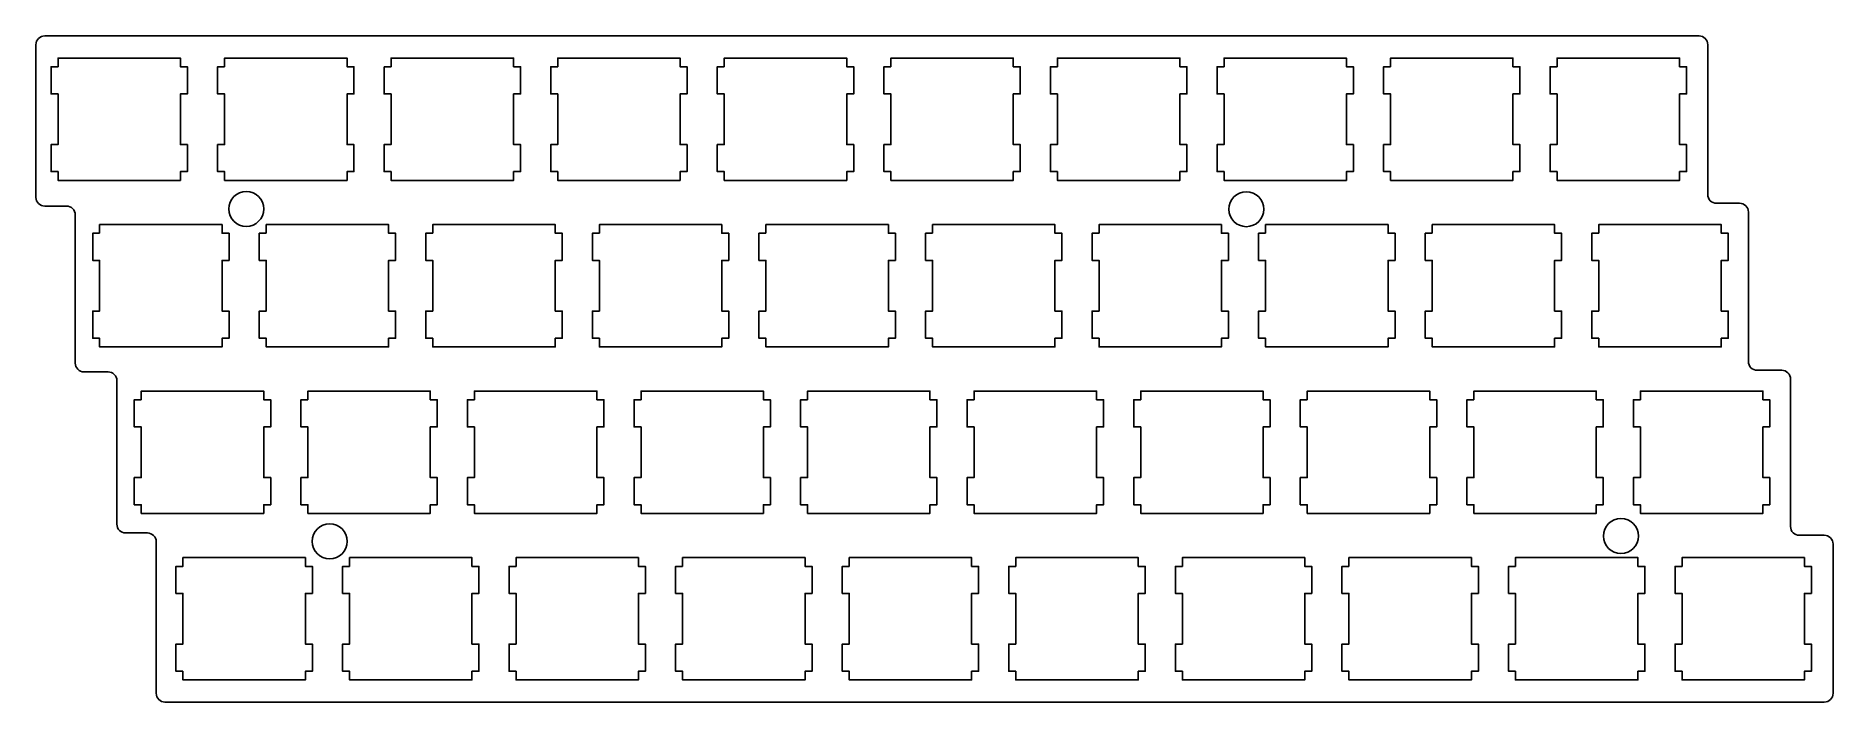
# Model space of a CAD drawing. Header units: millimetres. Extents: x 65 to 271, y 34 to 110.
import ezdxf

# ---------------------------------------------------------------- set-up
doc = ezdxf.new("R2010")
doc.units = ezdxf.units.MM
doc.layers.get('0').update_dxf_attribs({"linetype": 'CONTINUOUS'})

msp = doc.modelspace()

# ---------------------------------------------------------------- linework, layer by layer
msp.add_lwpolyline([(260.290856, 91.050084), (257.645833, 91.050084, -0.4142135624), (256.645833, 92.050084), (256.645833, 109.191379, 0.4142135624), (255.645833, 110.191379), (66.446823, 110.191379, 0.4142135624), (65.446823, 109.191379), (65.446823, 91.726934, 0.4142135624), (66.446823, 90.726934), (68.938031, 90.726934, -0.4142109056), (69.938031, 89.726943), (69.938185, 72.76512, 0.4142109056), (70.938185, 71.765129), (73.70102, 71.765129, -0.4142190444), (74.70102, 70.76511), (74.700713, 54.332509, 0.4142190444), (75.700713, 53.33249), (78.198629, 53.33249, -0.4142083381), (79.198629, 52.332508), (79.198938, 34.990328, 0.4142083381), (80.198938, 33.990346), (269.977104, 33.990346, 0.4142082656), (270.977104, 34.990328), (270.977413, 52.067544, 0.4142188592), (269.977413, 53.067562), (267.111922, 53.067562, -0.4142135624), (266.111922, 54.067562), (266.111922, 70.941173, 0.4142135624), (265.111922, 71.941173), (262.290856, 71.941173, -0.4142135624), (261.290856, 72.941173), (261.290856, 90.050084, 0.4142135624)], format="xyb", close=True)
for points in [[(67.971734, 106.666357), (67.971734, 107.666469), (81.971913, 107.666469), (81.971913, 106.666357), (82.771864, 106.666357), (82.771864, 103.566461), (81.971913, 103.566461), (81.971913, 97.766642), (82.771864, 97.766642), (82.771864, 94.666401), (81.971913, 94.666401), (81.971913, 93.66629), (67.971734, 93.66629), (67.971734, 94.666401), (67.171783, 94.666401), (67.171783, 97.766642), (67.971734, 97.766642), (67.971734, 103.566461), (67.171783, 103.566461), (67.171783, 106.666357)], [(87.021734, 106.666357), (87.021734, 107.666469), (101.021913, 107.666469), (101.021913, 106.666357), (101.821864, 106.666357), (101.821864, 103.566461), (101.021913, 103.566461), (101.021913, 97.766642), (101.821864, 97.766642), (101.821864, 94.666401), (101.021913, 94.666401), (101.021913, 93.66629), (87.021734, 93.66629), (87.021734, 94.666401), (86.221783, 94.666401), (86.221783, 97.766642), (87.021734, 97.766642), (87.021734, 103.566461), (86.221783, 103.566461), (86.221783, 106.666357)], [(105.271783, 106.666357), (106.071734, 106.666357), (106.071734, 107.666469), (120.071913, 107.666469), (120.071913, 106.666357), (120.871864, 106.666357), (120.871864, 103.566461), (120.071913, 103.566461), (120.071913, 97.766642), (120.871864, 97.766642), (120.871864, 94.666401), (120.071913, 94.666401), (120.071913, 93.66629), (106.071734, 93.66629), (106.071734, 94.666401), (105.271783, 94.666401), (105.271783, 97.766642), (106.071734, 97.766642), (106.071734, 103.566461), (105.271783, 103.566461)], [(125.121734, 106.666357), (125.121734, 107.666469), (139.121913, 107.666469), (139.121913, 106.666357), (139.921864, 106.666357), (139.921864, 103.566461), (139.121913, 103.566461), (139.121913, 97.766642), (139.921864, 97.766642), (139.921864, 94.666401), (139.121913, 94.666401), (139.121913, 93.66629), (125.121734, 93.66629), (125.121734, 94.666401), (124.321783, 94.666401), (124.321783, 97.766642), (125.121734, 97.766642), (125.121734, 103.566461), (124.321783, 103.566461), (124.321783, 106.666357)], [(144.171734, 106.666357), (144.171734, 107.666469), (158.171913, 107.666469), (158.171913, 106.666357), (158.970831, 106.666357), (158.970831, 103.566461), (158.171913, 103.566461), (158.171913, 97.766642), (158.970831, 97.766642), (158.970831, 94.666401), (158.171913, 94.666401), (158.171913, 93.66629), (144.171734, 93.66629), (144.171734, 94.666401), (143.371783, 94.666401), (143.371783, 97.766642), (144.171734, 97.766642), (144.171734, 103.566461), (143.371783, 103.566461), (143.371783, 106.666357)], [(163.2207, 106.666357), (163.2207, 107.666469), (177.220879, 107.666469), (177.220879, 106.666357), (178.020831, 106.666357), (178.020831, 103.566461), (177.220879, 103.566461), (177.220879, 97.766642), (178.020831, 97.766642), (178.020831, 94.666401), (177.220879, 94.666401), (177.220879, 93.66629), (163.2207, 93.66629), (163.2207, 94.666401), (162.421783, 94.666401), (162.421783, 97.766642), (163.2207, 97.766642), (163.2207, 103.566461), (162.421783, 103.566461), (162.421783, 106.666357)], [(182.2707, 106.666357), (182.2707, 107.666469), (196.271913, 107.666469), (196.271913, 106.666357), (197.071864, 106.666357), (197.071864, 103.566461), (196.271913, 103.566461), (196.271913, 97.766642), (197.071864, 97.766642), (197.071864, 94.666401), (196.271913, 94.666401), (196.271913, 93.66629), (182.2707, 93.66629), (182.2707, 94.666401), (181.470749, 94.666401), (181.470749, 97.766642), (182.2707, 97.766642), (182.2707, 103.566461), (181.470749, 103.566461), (181.470749, 106.666357)], [(201.321734, 106.666357), (201.321734, 107.666469), (215.321913, 107.666469), (215.321913, 106.666357), (216.121864, 106.666357), (216.121864, 103.566461), (215.321913, 103.566461), (215.321913, 97.766642), (216.121864, 97.766642), (216.121864, 94.666401), (215.321913, 94.666401), (215.321913, 93.66629), (201.321734, 93.66629), (201.321734, 94.666401), (200.521783, 94.666401), (200.521783, 97.766642), (201.321734, 97.766642), (201.321734, 103.566461), (200.521783, 103.566461), (200.521783, 106.666357)], [(220.371734, 106.666357), (220.371734, 107.666469), (234.371913, 107.666469), (234.371913, 106.666357), (235.171864, 106.666357), (235.171864, 103.566461), (234.371913, 103.566461), (234.371913, 97.766642), (235.171864, 97.766642), (235.171864, 94.666401), (234.371913, 94.666401), (234.371913, 93.66629), (220.371734, 93.66629), (220.371734, 94.666401), (219.571783, 94.666401), (219.571783, 97.766642), (220.371734, 97.766642), (220.371734, 103.566461), (219.571783, 103.566461), (219.571783, 106.666357)], [(239.421734, 106.666357), (239.421734, 107.666469), (253.421913, 107.666469), (253.421913, 106.666357), (254.221864, 106.666357), (254.221864, 103.566461), (253.421913, 103.566461), (253.421913, 97.766642), (254.221864, 97.766642), (254.221864, 94.666401), (253.421913, 94.666401), (253.421913, 93.66629), (239.421734, 93.66629), (239.421734, 94.666401), (238.621783, 94.666401), (238.621783, 97.766642), (239.421734, 97.766642), (239.421734, 103.566461), (238.621783, 103.566461), (238.621783, 106.666357)], [(72.734406, 87.616357), (72.734406, 88.616469), (86.734585, 88.616469), (86.734585, 87.616357), (87.534536, 87.616357), (87.534536, 84.516461), (86.734585, 84.516461), (86.734585, 78.716642), (87.534536, 78.716642), (87.534536, 75.616401), (86.734585, 75.616401), (86.734585, 74.61629), (72.734406, 74.61629), (72.734406, 75.616401), (71.934455, 75.616401), (71.934455, 78.716642), (72.734406, 78.716642), (72.734406, 84.516461), (71.934455, 84.516461), (71.934455, 87.616357)], [(91.784406, 87.616357), (91.784406, 88.616469), (105.784757, 88.616469), (105.784757, 87.616357), (106.584709, 87.616357), (106.584709, 84.516461), (105.784757, 84.516461), (105.784757, 78.716642), (106.584709, 78.716642), (106.584709, 75.616401), (105.784757, 75.616401), (105.784757, 74.61629), (91.784406, 74.61629), (91.784406, 75.616401), (90.984455, 75.616401), (90.984455, 78.716642), (91.784406, 78.716642), (91.784406, 84.516461), (90.984455, 84.516461), (90.984455, 87.616357)], [(110.834578, 87.616357), (110.834578, 88.616469), (124.834757, 88.616469), (124.834757, 87.616357), (125.634709, 87.616357), (125.634709, 84.516461), (124.834757, 84.516461), (124.834757, 78.716642), (125.634709, 78.716642), (125.634709, 75.616401), (124.834757, 75.616401), (124.834757, 74.61629), (110.834578, 74.61629), (110.834578, 75.616401), (110.034627, 75.616401), (110.034627, 78.716642), (110.834578, 78.716642), (110.834578, 84.516461), (110.034627, 84.516461), (110.034627, 87.616357)], [(129.884578, 87.616357), (129.884578, 88.616469), (143.884757, 88.616469), (143.884757, 87.616357), (144.684709, 87.616357), (144.684709, 84.516461), (143.884757, 84.516461), (143.884757, 78.716642), (144.684709, 78.716642), (144.684709, 75.616401), (143.884757, 75.616401), (143.884757, 74.61629), (129.884578, 74.61629), (129.884578, 75.616401), (129.084627, 75.616401), (129.084627, 78.716642), (129.884578, 78.716642), (129.884578, 84.516461), (129.084627, 84.516461), (129.084627, 87.616357)], [(148.934578, 87.616357), (148.934578, 88.616469), (162.934757, 88.616469), (162.934757, 87.616357), (163.734709, 87.616357), (163.734709, 84.516461), (162.934757, 84.516461), (162.934757, 78.716642), (163.734709, 78.716642), (163.734709, 75.616401), (162.934757, 75.616401), (162.934757, 74.61629), (148.934578, 74.61629), (148.934578, 75.616401), (148.134627, 75.616401), (148.134627, 78.716642), (148.934578, 78.716642), (148.934578, 84.516461), (148.134627, 84.516461), (148.134627, 87.616357)], [(167.984578, 87.616357), (167.984578, 88.616469), (181.984413, 88.616469), (181.984413, 87.616357), (182.784364, 87.616357), (182.784364, 84.516461), (181.984413, 84.516461), (181.984413, 78.716642), (182.784364, 78.716642), (182.784364, 75.616401), (181.984413, 75.616401), (181.984413, 74.61629), (167.984578, 74.61629), (167.984578, 75.616401), (167.184627, 75.616401), (167.184627, 78.716642), (167.984578, 78.716642), (167.984578, 84.516461), (167.184627, 84.516461), (167.184627, 87.616357)], [(187.034234, 87.616357), (187.034234, 88.616469), (201.034413, 88.616469), (201.034413, 87.616357), (201.834364, 87.616357), (201.834364, 84.516461), (201.034413, 84.516461), (201.034413, 78.716642), (201.834364, 78.716642), (201.834364, 75.616401), (201.034413, 75.616401), (201.034413, 74.61629), (187.034234, 74.61629), (187.034234, 75.616401), (186.233594, 75.616401), (186.233594, 78.716642), (187.034234, 78.716642), (187.034234, 84.516461), (186.233594, 84.516461), (186.233594, 87.616357)], [(206.084234, 87.616357), (206.084234, 88.616469), (220.084413, 88.616469), (220.084413, 87.616357), (220.884364, 87.616357), (220.884364, 84.516461), (220.084413, 84.516461), (220.084413, 78.716642), (220.884364, 78.716642), (220.884364, 75.616401), (220.084413, 75.616401), (220.084413, 74.61629), (206.084234, 74.61629), (206.084234, 75.616401), (205.284283, 75.616401), (205.284283, 78.716642), (206.084234, 78.716642), (206.084234, 84.516461), (205.284283, 84.516461), (205.284283, 87.616357)], [(225.134234, 87.616357), (225.134234, 88.616469), (239.134413, 88.616469), (239.134413, 87.616357), (239.934364, 87.616357), (239.934364, 84.516461), (239.134413, 84.516461), (239.134413, 78.716642), (239.934364, 78.716642), (239.934364, 75.616401), (239.134413, 75.616401), (239.134413, 74.61629), (225.134234, 74.61629), (225.134234, 75.616401), (224.334283, 75.616401), (224.334283, 78.716642), (225.134234, 78.716642), (225.134234, 84.516461), (224.334283, 84.516461), (224.334283, 87.616357)], [(244.184234, 87.616357), (244.184234, 88.616469), (258.184413, 88.616469), (258.184413, 87.616357), (258.984364, 87.616357), (258.984364, 84.516461), (258.184413, 84.516461), (258.184413, 78.716642), (258.984364, 78.716642), (258.984364, 75.616401), (258.184413, 75.616401), (258.184413, 74.61629), (244.184234, 74.61629), (244.184234, 75.616401), (243.384283, 75.616401), (243.384283, 78.716642), (244.184234, 78.716642), (244.184234, 84.516461), (243.384283, 84.516461), (243.384283, 87.616357)], [(77.496562, 68.566357), (77.496562, 69.566469), (91.496396, 69.566469), (91.496396, 68.566357), (92.296347, 68.566357), (92.296347, 65.466461), (91.496396, 65.466461), (91.496396, 59.666642), (92.296347, 59.666642), (92.296347, 56.566401), (91.496396, 56.566401), (91.496396, 55.56629), (77.496562, 55.56629), (77.496562, 56.566401), (76.696611, 56.566401), (76.696611, 59.666642), (77.496562, 59.666642), (77.496562, 65.466461), (76.696611, 65.466461), (76.696611, 68.566357)], [(96.546562, 68.566357), (96.546562, 69.566469), (110.546568, 69.566469), (110.546568, 68.566357), (111.34652, 68.566357), (111.34652, 65.466461), (110.546568, 65.466461), (110.546568, 59.666642), (111.34652, 59.666642), (111.34652, 56.566401), (110.546568, 56.566401), (110.546568, 55.56629), (96.546562, 55.56629), (96.546562, 56.566401), (95.746611, 56.566401), (95.746611, 59.666642), (96.546562, 59.666642), (96.546562, 65.466461), (95.746611, 65.466461), (95.746611, 68.566357)], [(115.596734, 68.566357), (115.596734, 69.566469), (129.596568, 69.566469), (129.596568, 68.566357), (130.39652, 68.566357), (130.39652, 65.466461), (129.596568, 65.466461), (129.596568, 59.666642), (130.39652, 59.666642), (130.39652, 56.566401), (129.596568, 56.566401), (129.596568, 55.56629), (115.596734, 55.56629), (115.596734, 56.566401), (114.796783, 56.566401), (114.796783, 59.666642), (115.596734, 59.666642), (115.596734, 65.466461), (114.796783, 65.466461), (114.796783, 68.566357)], [(134.646734, 68.566357), (134.646734, 69.566469), (148.646568, 69.566469), (148.646568, 68.566357), (149.44652, 68.566357), (149.44652, 65.466461), (148.646568, 65.466461), (148.646568, 59.666642), (149.44652, 59.666642), (149.44652, 56.566401), (148.646568, 56.566401), (148.646568, 55.56629), (134.646734, 55.56629), (134.646734, 56.566401), (133.846783, 56.566401), (133.846783, 59.666642), (134.646734, 59.666642), (134.646734, 65.466461), (133.846783, 65.466461), (133.846783, 68.566357)], [(153.696734, 68.566357), (153.696734, 69.566469), (167.696568, 69.566469), (167.696568, 68.566357), (168.49652, 68.566357), (168.49652, 65.466461), (167.696568, 65.466461), (167.696568, 59.666642), (168.49652, 59.666642), (168.49652, 56.566401), (167.696568, 56.566401), (167.696568, 55.56629), (153.696734, 55.56629), (153.696734, 56.566401), (152.896783, 56.566401), (152.896783, 59.666642), (153.696734, 59.666642), (153.696734, 65.466461), (152.896783, 65.466461), (152.896783, 68.566357)], [(172.746734, 68.566357), (172.746734, 69.566469), (186.746568, 69.566469), (186.746568, 68.566357), (187.54652, 68.566357), (187.54652, 65.466461), (186.746568, 65.466461), (186.746568, 59.666642), (187.54652, 59.666642), (187.54652, 56.566401), (186.746568, 56.566401), (186.746568, 55.56629), (172.746734, 55.56629), (172.746734, 56.566401), (171.946438, 56.566401), (171.946438, 59.666642), (172.746734, 59.666642), (172.746734, 65.466461), (171.946438, 65.466461), (171.946438, 68.566357)], [(191.796734, 68.566357), (191.796734, 69.566469), (205.796568, 69.566469), (205.796568, 68.566357), (206.59652, 68.566357), (206.59652, 65.466461), (205.796568, 65.466461), (205.796568, 59.666642), (206.59652, 59.666642), (206.59652, 56.566401), (205.796568, 56.566401), (205.796568, 55.56629), (191.796734, 55.56629), (191.796734, 56.566401), (190.996438, 56.566401), (190.996438, 59.666642), (191.796734, 59.666642), (191.796734, 65.466461), (190.996438, 65.466461), (190.996438, 68.566357)], [(210.846734, 68.566357), (210.846734, 69.566469), (224.846568, 69.566469), (224.846568, 68.566357), (225.64652, 68.566357), (225.64652, 65.466461), (224.846568, 65.466461), (224.846568, 59.666642), (225.64652, 59.666642), (225.64652, 56.566401), (224.846568, 56.566401), (224.846568, 55.56629), (210.846734, 55.56629), (210.846734, 56.566401), (210.046783, 56.566401), (210.046783, 59.666642), (210.846734, 59.666642), (210.846734, 65.466461), (210.046783, 65.466461), (210.046783, 68.566357)], [(229.896734, 68.566357), (229.896734, 69.566469), (243.896568, 69.566469), (243.896568, 68.566357), (244.69652, 68.566357), (244.69652, 65.466461), (243.896568, 65.466461), (243.896568, 59.666642), (244.69652, 59.666642), (244.69652, 56.566401), (243.896568, 56.566401), (243.896568, 55.56629), (229.896734, 55.56629), (229.896734, 56.566401), (229.096438, 56.566401), (229.096438, 59.666642), (229.896734, 59.666642), (229.896734, 65.466461), (229.096438, 65.466461), (229.096438, 68.566357)], [(248.946734, 68.566357), (248.946734, 69.566469), (262.946568, 69.566469), (262.946568, 68.566357), (263.74652, 68.566357), (263.74652, 65.466461), (262.946568, 65.466461), (262.946568, 59.666642), (263.74652, 59.666642), (263.74652, 56.566401), (262.946568, 56.566401), (262.946568, 55.56629), (248.946734, 55.56629), (248.946734, 56.566401), (248.146438, 56.566401), (248.146438, 59.666642), (248.946734, 59.666642), (248.946734, 65.466461), (248.146438, 65.466461), (248.146438, 68.566357)], [(82.259062, 37.516401), (81.459111, 37.516401), (81.459111, 40.616642), (82.259062, 40.616642), (82.259062, 46.417494), (81.459111, 46.417494), (81.459111, 49.516357), (82.259062, 49.516357), (82.259062, 50.516469), (96.259068, 50.516469), (96.259068, 49.516357), (97.05902, 49.516357), (97.05902, 46.417494), (96.259068, 46.417494), (96.259068, 40.616642), (97.05902, 40.616642), (97.05902, 37.516401), (96.259068, 37.516401), (96.259068, 36.51629), (82.259062, 36.51629)], [(101.309234, 49.516357), (101.309234, 50.516469), (115.309068, 50.516469), (115.309068, 49.516357), (116.10902, 49.516357), (116.10902, 46.417494), (115.309068, 46.417494), (115.309068, 40.616642), (116.10902, 40.616642), (116.10902, 37.516401), (115.309068, 37.516401), (115.309068, 36.51629), (101.309234, 36.51629), (101.309234, 37.516401), (100.509283, 37.516401), (100.509283, 40.616642), (101.309234, 40.616642), (101.309234, 46.417494), (100.509283, 46.417494), (100.509283, 49.516357)], [(120.359234, 49.516357), (120.359234, 50.516469), (134.359068, 50.516469), (134.359068, 49.516357), (135.15902, 49.516357), (135.15902, 46.417494), (134.359068, 46.417494), (134.359068, 40.616642), (135.15902, 40.616642), (135.15902, 37.516401), (134.359068, 37.516401), (134.359068, 36.51629), (120.359234, 36.51629), (120.359234, 37.516401), (119.559283, 37.516401), (119.559283, 40.616642), (120.359234, 40.616642), (120.359234, 46.417494), (119.559283, 46.417494), (119.559283, 49.516357)], [(139.409234, 49.516357), (139.409234, 50.516469), (153.409068, 50.516469), (153.409068, 49.516357), (154.20902, 49.516357), (154.20902, 46.417494), (153.409068, 46.417494), (153.409068, 40.616642), (154.20902, 40.616642), (154.20902, 37.516401), (153.409068, 37.516401), (153.409068, 36.51629), (139.409234, 36.51629), (139.409234, 37.516401), (138.609283, 37.516401), (138.609283, 40.616642), (139.409234, 40.616642), (139.409234, 46.417494), (138.609283, 46.417494), (138.609283, 49.516357)], [(158.459234, 49.516357), (158.459234, 50.516469), (172.459068, 50.516469), (172.459068, 49.516357), (173.25902, 49.516357), (173.25902, 46.417494), (172.459068, 46.417494), (172.459068, 40.616642), (173.25902, 40.616642), (173.25902, 37.516401), (172.459068, 37.516401), (172.459068, 36.51629), (158.459234, 36.51629), (158.459234, 37.516401), (157.659283, 37.516401), (157.659283, 40.616642), (158.459234, 40.616642), (158.459234, 46.417494), (157.659283, 46.417494), (157.659283, 49.516357)], [(177.509234, 49.516357), (177.509234, 50.516469), (191.509068, 50.516469), (191.509068, 49.516357), (192.30902, 49.516357), (192.30902, 46.417494), (191.509068, 46.417494), (191.509068, 40.616642), (192.30902, 40.616642), (192.30902, 37.516401), (191.509068, 37.516401), (191.509068, 36.51629), (177.509234, 36.51629), (177.509234, 37.516401), (176.708938, 37.516401), (176.708938, 40.616642), (177.509234, 40.616642), (177.509234, 46.417494), (176.708938, 46.417494), (176.708938, 49.516357)], [(196.559234, 49.516357), (196.559234, 50.516469), (210.559068, 50.516469), (210.559068, 49.516357), (211.35902, 49.516357), (211.35902, 46.417494), (210.559068, 46.417494), (210.559068, 40.616642), (211.35902, 40.616642), (211.35902, 37.516401), (210.559068, 37.516401), (210.559068, 36.51629), (196.559234, 36.51629), (196.559234, 37.516401), (195.758938, 37.516401), (195.758938, 40.616642), (196.559234, 40.616642), (196.559234, 46.417494), (195.758938, 46.417494), (195.758938, 49.516357)], [(215.609234, 49.516357), (215.609234, 50.516469), (229.609068, 50.516469), (229.609068, 49.516357), (230.40902, 49.516357), (230.40902, 46.417494), (229.609068, 46.417494), (229.609068, 40.616642), (230.40902, 40.616642), (230.40902, 37.516401), (229.609068, 37.516401), (229.609068, 36.51629), (215.609234, 36.51629), (215.609234, 37.516401), (214.808938, 37.516401), (214.808938, 40.616642), (215.609234, 40.616642), (215.609234, 46.417494), (214.808938, 46.417494), (214.808938, 49.516357)], [(234.659234, 49.516357), (234.659234, 50.516469), (248.659068, 50.516469), (248.659068, 49.516357), (249.45902, 49.516357), (249.45902, 46.417494), (248.659068, 46.417494), (248.659068, 40.616642), (249.45902, 40.616642), (249.45902, 37.516401), (248.659068, 37.516401), (248.659068, 36.51629), (234.659234, 36.51629), (234.659234, 37.516401), (233.858938, 37.516401), (233.858938, 40.616642), (234.659234, 40.616642), (234.659234, 46.417494), (233.858938, 46.417494), (233.858938, 49.516357)], [(253.709234, 49.516357), (253.709234, 50.516469), (267.709068, 50.516469), (267.709068, 49.516357), (268.50902, 49.516357), (268.50902, 46.417494), (267.709068, 46.417494), (267.709068, 40.616642), (268.50902, 40.616642), (268.50902, 37.516401), (267.709068, 37.516401), (267.709068, 36.51629), (253.709234, 36.51629), (253.709234, 37.516401), (252.909283, 37.516401), (252.909283, 40.616642), (253.709234, 40.616642), (253.709234, 46.417494), (252.909283, 46.417494), (252.909283, 49.516357)]]:
    msp.add_lwpolyline(points, close=True)
for centre in [(89.499725, 90.398227), (203.87298, 90.371532), (99.044847, 52.375095), (246.712816, 52.987022)]:
    msp.add_circle(centre, 2)

doc.saveas('drawing.dxf')
